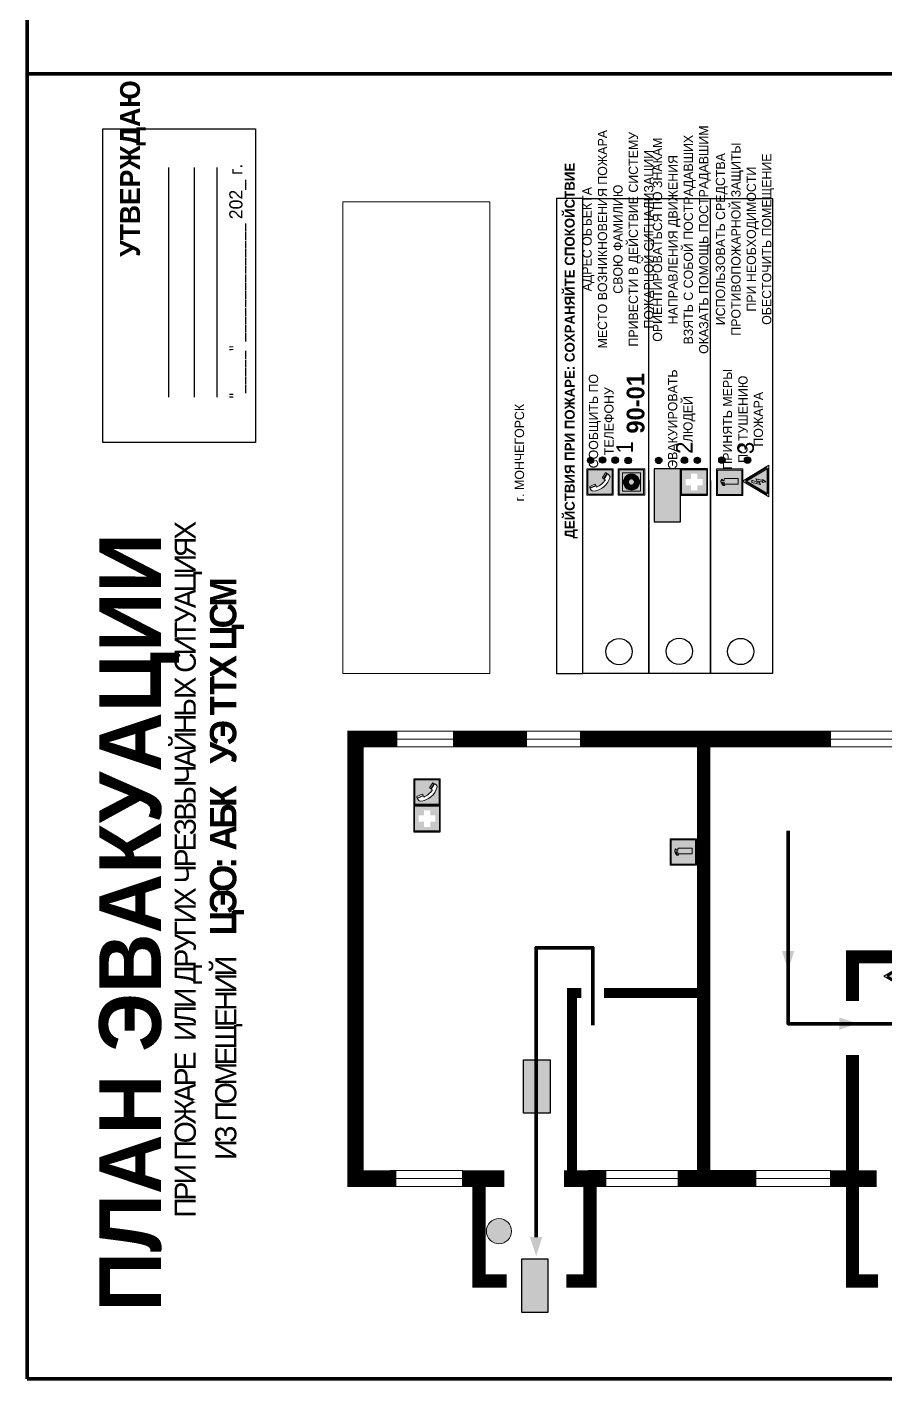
# Model space of a CAD drawing. Header units: millimetres. Extents: x 13114 to 67229, y 22859 to 38520.
# Drawn here: x 31194.5 to 31454.2, y 24275 to 24684.2 of the extents above; entities that cross this region are included whole.
import ezdxf

# ---------------------------------------------------------------- set-up
doc = ezdxf.new("R2010")
doc.units = ezdxf.units.MM
doc.layers.add('План_Штампы', color=7, linetype='Continuous')
doc.styles.add('обычный', font='arial.ttf')
picture_1 = doc.add_image_def('image1.jpg', size_in_pixel=(337, 105))

# ---------------------------------------------------------------- blocks, each defined once
blk = doc.blocks.new('A$C7B8C2D5B')
at = {"lineweight": 0}
h = blk.add_hatch(color=5, dxfattribs=at)
h.dxf.hatch_style = 1
h.paths.add_polyline_path([(1.4, -3.02, 1), (-2.11, -3.02, 1)])
at = {"color": 5, "lineweight": 0}
blk.add_circle((-0.36, -3.02), 1.75, dxfattribs=at)
blk = doc.blocks.new('A$C3E6D3DDE')
at = {"lineweight": 5}
h = blk.add_hatch(color=40, dxfattribs=at)
h.paths.add_polyline_path([(24.1, 1.45), (16.46, -11.35), (31.74, -11.35)])
h.paths.add_polyline_path([(24.09, -0.46), (30.03, -10.41), (18.14, -10.41)], flags=16)
h.paths.add_polyline_path([(24.54, -3.08), (23.41, -6.02), (25.13, -5.01), (24.33, -8.5), (24.82, -8.27), (23.79, -9.86), (23.4, -8.04), (23.8, -8.43), (24.04, -6.29), (22.39, -7.25), (23.44, -3.08)], flags=0)
h = blk.add_hatch(color=256, dxfattribs=at)
h.paths.add_polyline_path([(24.37, 0.03, 0.567511), (23.82, 0.03), (17.59, -10.4, 0.582454), (17.86, -10.88), (30.32, -10.88, 0.582149), (30.6, -10.4)])
h.paths.add_polyline_path([(24.09, -0.46), (18.14, -10.41), (30.03, -10.41)], flags=16)
h.paths.add_polyline_path([(24.54, -3.08), (23.41, -6.02), (25.13, -5.01), (24.33, -8.5), (24.82, -8.27), (23.79, -9.86), (23.4, -8.04), (23.8, -8.43), (24.04, -6.29), (22.39, -7.25), (23.44, -3.08)], flags=0)
h = blk.add_hatch(color=40, dxfattribs=at)
h.paths.add_polyline_path([(24.09, -0.46), (18.14, -10.41), (30.03, -10.41)])
h.paths.add_polyline_path([(24.82, -8.27), (23.79, -9.86), (23.4, -8.04), (23.8, -8.43), (24.04, -6.29), (22.39, -7.25), (23.44, -3.08), (24.54, -3.08), (23.41, -6.02), (25.13, -5.01), (24.33, -8.5)], flags=16)
at = {"color": 40, "lineweight": 5}
for p, q in [((16.46, -11.35), (24.1, 1.45)), ((24.1, 1.45), (31.74, -11.35))]:
    blk.add_line(p, q, dxfattribs=at)
at = {"lineweight": 5}
for p, q in [((17.59, -10.4), (23.82, 0.03)), ((24.37, 0.03), (30.6, -10.4)), ((18.14, -10.41), (24.09, -0.46)), ((23.44, -3.08), (22.39, -7.25)), ((22.39, -7.25), (24.04, -6.29)), ((23.41, -6.02), (24.54, -3.08)), ((25.13, -5.01), (23.41, -6.02)), ((24.54, -3.08), (23.44, -3.08)), ((24.04, -6.29), (23.8, -8.43)), ((24.09, -0.46), (30.03, -10.41)), ((24.33, -8.5), (25.13, -5.01)), ((17.86, -10.88), (30.32, -10.88)), ((18.14, -10.41), (30.03, -10.41)), ((23.8, -8.43), (23.4, -8.04)), ((23.4, -8.04), (23.79, -9.86)), ((23.79, -9.86), (24.82, -8.27)), ((24.82, -8.27), (24.33, -8.5))]:
    blk.add_line(p, q, dxfattribs=at)
at = {"color": 50, "lineweight": 5}
blk.add_line((31.74, -11.35), (16.46, -11.35), dxfattribs=at)
blk = doc.blocks.new('A$C18900ED3')
h = blk.add_hatch(color=126)
h.paths.add_polyline_path([(-0.18, -0.18), (-7.02, -0.18), (-7.02, -7.02), (-0.18, -7.02)])
h.paths.add_polyline_path([(-5.89, -4.46), (-5.89, -2.77), (-4.46, -2.77), (-4.46, -1.31), (-2.77, -1.31), (-2.77, -2.77), (-1.33, -2.77), (-1.33, -4.46), (-2.77, -4.46), (-2.77, -5.89), (-4.46, -5.89), (-4.46, -4.46)], flags=16)
at = {"color": 126}
for p, q in [((-7.2, 0), (-7.2, -7.2)), ((0, 0), (-7.2, 0)), ((0, -7.2), (0, 0)), ((-7.02, -7.02), (-7.02, -0.18)), ((-7.02, -0.18), (-0.18, -0.18)), ((-0.18, -0.18), (-0.18, -7.02)), ((-7.2, -7.2), (0, -7.2)), ((-0.18, -7.02), (-7.02, -7.02))]:
    blk.add_line(p, q, dxfattribs=at)
blk = doc.blocks.new('A$C456E1F9C')
at = {"lineweight": 5}
h = blk.add_hatch(color=242, dxfattribs=at)
h.paths.add_polyline_path([(0.51, -1.47), (0.51, -13.26), (12.29, -13.26), (12.29, -1.47)])
h.paths.add_polyline_path([(5.42, -4.95, -0.254479), (4.78, -5.4), (3.52, -2.53, -0.209735), (4.23, -2.4)], flags=16)
h.paths.add_polyline_path([(8.53, -8.6), (10.87, -10.17), (10.54, -10.76), (8.03, -9.13, -0.192251)], flags=16)
h.paths.add_polyline_path([(4.61, -5.49, 0.005518), (3.87, -5.72, 0.128647), (7.49, -10.01, 0.00809), (7.83, -9.33), (10.47, -10.97, -0.16736), (8.99, -12.25, -0.327862), (1.95, -3.95, -0.166952), (3.36, -2.62)], flags=16)
at = {"color": 242, "lineweight": 5}
for p, q in [((0, -13.77), (0, -0.97)), ((12.8, -0.97), (0, -0.97)), ((4.61, -5.49), (3.36, -2.62)), ((3.52, -2.53), (4.78, -5.4)), ((4.23, -2.4), (5.42, -4.95)), ((12.8, -13.77), (12.8, -0.97)), ((7.83, -9.33), (10.47, -10.97)), ((8.03, -9.13), (10.54, -10.76)), ((10.81, -10.12), (8.53, -8.6)), ((10.54, -10.76), (10.8, -10.3)), ((10.8, -10.3), (10.81, -10.12)), ((0, -13.77), (12.8, -13.77))]:
    blk.add_line(p, q, dxfattribs=at)
blk.add_lwpolyline([(0.51, -1.47), (12.29, -1.47), (12.29, -13.26), (0.51, -13.26)], close=True, dxfattribs=at)
for centre, radius, start, end in [((4.59, -5.34), 2.99, 114.28453, 152.19739), ((11.12, -3.31), 9.19, 183.99153, 256.60086), ((4.02, -3.27), 0.891, 76.32839, 123.70924), ((14.98, -39.1), 35.17, 107.14873, 108.41345), ((13.86, -0.94), 11.08, 205.55365, 234.87622), ((4.68, -4.59), 0.824, 276.9621, 334.07228), ((-13.31, 0.8), 23.44, 332.54871, 334.40268), ((8.94, -9.5), 0.989, 114.40924, 157.93883), ((7.87, -9.46), 3, 291.92908, 329.9329)]:
    blk.add_arc(centre, radius, start, end, dxfattribs=at)
blk = doc.blocks.new('A$C54414219')
at = {"true_color": 0xffffff}
h = blk.add_hatch(color=7, dxfattribs=at)
h.paths.add_polyline_path([(2.39, -9.45), (2.39, -18.3), (11.23, -18.3), (11.23, -9.45)], flags=0)
h.paths.add_polyline_path([(10.71, -13.87, -1), (2.92, -13.87, -1)], flags=0)
h.paths.add_polyline_path([(8.3, -13.87, -1), (5.33, -13.87, -1)], flags=0)
h.paths.add_polyline_path([(0.41, -7.47), (0.41, -20.27), (13.21, -20.27), (13.21, -7.47)])
h.paths.add_polyline_path([(0.92, -19.77), (12.71, -19.77), (12.71, -7.98), (0.92, -7.98)], flags=16)
h.paths.add_polyline_path([(11.23, -9.45), (11.23, -18.3), (2.39, -18.3), (2.39, -9.45)], flags=0)
at = {"lineweight": 5}
h = blk.add_hatch(color=242, dxfattribs=at)
h.paths.add_polyline_path([(12.71, -7.98), (0.92, -7.98), (0.92, -19.77), (12.71, -19.77)])
h.paths.add_polyline_path([(11.23, -18.3), (2.39, -18.3), (2.39, -9.45), (11.23, -9.45)], flags=16)
h.paths.add_polyline_path([(10.71, -13.87, -1), (2.92, -13.87, -1)], flags=0)
h.paths.add_polyline_path([(8.3, -13.87, -1), (5.33, -13.87, -1)], flags=0)
at = {"true_color": 0xffffff}
h = blk.add_hatch(color=7, dxfattribs=at)
h.paths.add_polyline_path([(2.39, -9.45), (2.39, -18.3), (11.23, -18.3), (11.23, -9.45)])
h.paths.add_polyline_path([(10.71, -13.87, -1), (2.92, -13.87, -1)], flags=16)
h.paths.add_polyline_path([(8.3, -13.87, -1), (5.33, -13.87, -1)], flags=0)
at = {"lineweight": 5}
h = blk.add_hatch(color=242, dxfattribs=at)
h.paths.add_polyline_path([(2.92, -13.87, 1), (10.71, -13.87, 1)])
h.paths.add_polyline_path([(8.3, -13.87, -1), (5.33, -13.87, -1)], flags=16)
at = {"color": 242, "lineweight": 5}
for p, q in [((0.41, -20.27), (0.41, -7.47)), ((0.41, -7.47), (13.21, -7.47)), ((0.41, -7.47), (13.21, -7.47)), ((13.21, -20.27), (13.21, -7.47)), ((0.41, -20.27), (13.21, -20.27))]:
    blk.add_line(p, q, dxfattribs=at)
for points in [[(0.92, -7.98), (12.71, -7.98), (12.71, -19.77), (0.92, -19.77)], [(2.39, -9.45), (11.23, -9.45), (11.23, -18.3), (2.39, -18.3)]]:
    blk.add_lwpolyline(points, close=True, dxfattribs=at)
for radius in [3.89, 1.49]:
    blk.add_circle((6.81, -13.87), radius, dxfattribs=at)
blk = doc.blocks.new('A$C32E8229D')
at = {"true_color": 0xffffff}
blk.add_hatch(color=7, dxfattribs=at).paths.add_polyline_path([(0, 0), (0, -8), (16, -8), (16, 0)])
h = blk.add_hatch(color=126)
h.paths.add_polyline_path([(0.2, -0.2), (15.8, -0.2), (15.8, -7.8), (0.2, -7.8)])
h.paths.add_polyline_path([(13.49, -2.05), (12.08, -2.05), (11.37, -2.63, 0.162397), (11.29, -2.84), (11.29, -3.63), (10.35, -3.63), (10.35, -4.05), (11.68, -4.05), (11.68, -3.48), (12.26, -4.28), (11.29, -5.1), (11.29, -6.78), (11.85, -6.78), (11.85, -5.44), (12.8, -4.64), (12.8, -5.94), (14.46, -5.94), (14.46, -5.39), (13.45, -5.39), (13.45, -3.97), (12.46, -2.59), (13.15, -2.59), (13.69, -3.34), (14.18, -3)], flags=16)
h.paths.add_polyline_path([(10.74, -1.82, 1), (11.8, -1.82, 1)], flags=16)
h.paths.add_polyline_path([(9.39, -3.59), (5.99, -3.59), (6.56, -3.03), (5.91, -3.03), (5.1, -3.83), (5.91, -4.64), (6.56, -4.64), (5.99, -4.09), (9.39, -4.09)], flags=16)
h.paths.add_polyline_path([(4.29, -1.08), (1.72, -1.08), (1.72, -6.6), (4.29, -6.6)], flags=16)
at = {"color": 126}
blk.add_lwpolyline([(16, -8), (0, -8), (0, 0), (16, 0)], close=True, dxfattribs=at)
blk = doc.blocks.new('A$C3AD82952')
at = {"true_color": 0xf5f5ff}
h = blk.add_hatch(color=7, dxfattribs=at)
h.dxf.hatch_style = 1
h.paths.add_polyline_path([(8.21, 8.73, 0.414214), (7.89, 9.05), (7.22, 9.05), (7.22, 9.92), (7.59, 9.92, 1), (7.57, 10.36), (7.22, 10.36), (7.22, 10.6), (6.43, 10.6), (6.43, 10.36), (6.01, 10.36), (4.74, 9.59), (4.74, 8.69), (4.98, 8.73), (4.98, 9.26), (6.12, 9.91), (6.43, 9.91), (6.43, 9.05), (5.76, 9.05, 0.414214), (5.44, 8.73), (5.44, 2.2), (8.21, 2.2)], flags=0)
h.paths.add_polyline_path([(12.8, 12.8), (0, 12.8), (0, 0), (12.8, 0)])
h.paths.add_polyline_path([(0.51, 12.29), (12.29, 12.29), (12.29, 0.51), (0.51, 0.51)], flags=16)
h.paths.add_polyline_path([(4.74, 9.59), (6.01, 10.36), (6.43, 10.36), (6.43, 10.6), (7.22, 10.6), (7.22, 10.36), (7.59, 10.36, -0.94586), (7.59, 9.92), (7.22, 9.92), (7.22, 9.05), (7.89, 9.05, -0.414214), (8.21, 8.73), (8.21, 2.2), (5.44, 2.2), (5.44, 8.73, -0.414214), (5.76, 9.05), (6.43, 9.05), (6.43, 9.91), (6.12, 9.91), (4.98, 9.26), (4.98, 8.73), (4.74, 8.69)], flags=0)
h = blk.add_hatch(color=242)
h.dxf.hatch_style = 1
h.paths.add_polyline_path([(12.29, 12.29), (0.51, 12.29), (0.51, 0.51), (12.29, 0.51)])
h.paths.add_polyline_path([(4.74, 8.69), (4.74, 9.59), (6.01, 10.36), (6.43, 10.36), (6.43, 10.6), (7.22, 10.6), (7.22, 10.36), (7.59, 10.36, -0.94586), (7.59, 9.92), (7.22, 9.92), (7.22, 9.05), (7.89, 9.05, -0.414214), (8.21, 8.73), (8.21, 2.2), (5.44, 2.2), (5.44, 8.73, -0.414214), (5.76, 9.05), (6.43, 9.05), (6.43, 9.91), (6.12, 9.91), (4.98, 9.26), (4.98, 8.73)], flags=16)
h = blk.add_hatch(color=7, dxfattribs=at)
h.dxf.hatch_style = 1
h.paths.add_polyline_path([(8.21, 8.73, 0.414214), (7.89, 9.05), (7.22, 9.05), (7.22, 9.92), (7.59, 9.92, 1), (7.57, 10.36), (7.22, 10.36), (7.22, 10.6), (6.43, 10.6), (6.43, 10.36), (6.01, 10.36), (4.74, 9.59), (4.74, 8.69), (4.98, 8.73), (4.98, 9.26), (6.12, 9.91), (6.43, 9.91), (6.43, 9.05), (5.76, 9.05, 0.414214), (5.44, 8.73), (5.44, 2.2), (8.21, 2.2)])
at = {"color": 242, "lineweight": 5}
for p, q in [((0, 0), (0, 12.8)), ((0, 12.8), (12.8, 12.8)), ((6.01, 10.36), (4.74, 9.59)), ((4.74, 9.59), (4.74, 8.69)), ((4.74, 8.69), (4.98, 8.73)), ((4.98, 9.26), (6.12, 9.91)), ((4.98, 8.73), (4.98, 9.26)), ((5.44, 2.2), (5.44, 8.73)), ((5.76, 9.05), (6.43, 9.05)), ((6.01, 10.36), (6.43, 10.36)), ((6.12, 9.91), (6.43, 9.91)), ((7.22, 10.6), (6.43, 10.6)), ((6.43, 10.6), (6.43, 10.36)), ((6.43, 9.91), (6.43, 9.05)), ((7.22, 10.36), (7.22, 10.6)), ((7.59, 10.36), (7.22, 10.36)), ((7.22, 9.05), (7.22, 9.92)), ((7.59, 9.92), (7.22, 9.92)), ((7.89, 9.05), (7.22, 9.05)), ((8.21, 2.2), (8.21, 8.73)), ((12.8, 0), (12.8, 12.8)), ((0, 0), (12.8, 0)), ((5.44, 2.2), (8.21, 2.2))]:
    blk.add_line(p, q, dxfattribs=at)
blk.add_lwpolyline([(0.51, 12.29), (12.29, 12.29), (12.29, 0.51), (0.51, 0.51)], close=True, dxfattribs=at)
for centre, radius, start, end in [((5.76, 8.73), 0.32, 90, 180), ((7.58, 10.14), 0.223, 273.18746, 86.81254), ((7.89, 8.73), 0.32, 0, 90)]:
    blk.add_arc(centre, radius, start, end, dxfattribs=at)
blk = doc.blocks.new('A$C7B4425F7')
at = {"true_color": 0xffffff}
blk.add_hatch(color=7, dxfattribs=at).paths.add_polyline_path([(0, 0), (-16, 0), (-16, -8), (0, -8)])
h = blk.add_hatch(color=126)
h.paths.add_polyline_path([(-0.2, -0.2), (-15.8, -0.2), (-15.8, -7.8), (-0.2, -7.8)])
h.paths.add_polyline_path([(-11.76, -2.03), (-11.76, -3.66), (-11.17, -3.66, -0.568275), (-11.17, -6.18), (-12.58, -6.18), (-12.58, -2.03)], flags=16)
h.paths.add_polyline_path([(-13.33, -4.12, -0.495768), (-13.59, -6.18), (-15.03, -6.18), (-15.03, -2.03), (-13.59, -2.03, -0.487973)], flags=16)
h.paths.add_polyline_path([(-10.25, -2.03), (-9.48, -2.03), (-9.48, -6.18), (-10.25, -6.18)], flags=16)
h.paths.add_polyline_path([(-13.84, -3.69), (-14.24, -3.69), (-14.24, -3.03), (-13.9, -3.03, -0.692621)], flags=0)
h.paths.add_polyline_path([(-9.15, -2.03), (-8.4, -2.03), (-8.04, -3.07), (-7.68, -2.03), (-6.93, -2.03), (-7.64, -4.1), (-6.93, -6.18), (-7.68, -6.18), (-8.04, -5.14), (-8.4, -6.18), (-9.15, -6.18), (-8.44, -4.1)], flags=16)
h.paths.add_polyline_path([(-11.76, -4.46), (-11.42, -4.46, -0.692621), (-11.36, -5.12), (-11.76, -5.12)], flags=0)
h.paths.add_polyline_path([(-13.9, -5.2), (-14.24, -5.2), (-14.24, -4.55), (-13.84, -4.55, -0.708038)], flags=0)
edge = h.paths.add_edge_path(flags=16)
edge.add_ellipse((-5.51, -4.08), major_axis=(0, 2.05), ratio=0.586184, start_angle=0, end_angle=360)
edge = h.paths.add_edge_path(flags=0)
edge.add_ellipse((-5.51, -4.08), major_axis=(0, 1.14), ratio=0.454828, start_angle=0, end_angle=360)
h.paths.add_polyline_path([(-4.13, -4.96, 0.377264), (-3.48, -4.52, 0.0555), (-3.16, -2.03), (-1.66, -2.03), (-1.66, -4.96), (-0.96, -4.96), (-0.96, -7.01), (-1.75, -7.01), (-1.75, -6.18), (-3.3, -6.18), (-3.3, -7.02), (-4.13, -7.02)], flags=16)
h.paths.add_polyline_path([(-2.73, -2.91), (-2.28, -2.91), (-2.28, -4.96), (-3.05, -4.96, 0.079136)], flags=0)
at = {"color": 126}
blk.add_lwpolyline([(-16, -8), (0, -8), (0, 0), (-16, 0)], close=True, dxfattribs=at)

msp = doc.modelspace()

# ---------------------------------------------------------------- hatches: boundary and pattern name
at = {"lineweight": 0}
h = msp.add_hatch(color=256, dxfattribs=at)
h.dxf.hatch_style = 1
h.paths.add_polyline_path([(31365.17, 24552.1, 1), (31365.17, 24554.03, 1)])
h = msp.add_hatch(color=256, dxfattribs=at)
h.dxf.hatch_style = 1
h.paths.add_polyline_path([(31368.76, 24552.2, 1), (31368.76, 24554.14, 1)])
h = msp.add_hatch(color=256, dxfattribs=at)
h.dxf.hatch_style = 1
h.paths.add_polyline_path([(31372.57, 24552.17, 1), (31372.57, 24554.1, 1)])
h = msp.add_hatch(color=256, dxfattribs=at)
h.dxf.hatch_style = 1
h.paths.add_polyline_path([(31376.5, 24552.08, 1), (31376.5, 24554.02, 1)])
h = msp.add_hatch(color=256, dxfattribs=at)
h.dxf.hatch_style = 1
h.paths.add_polyline_path([(31385.76, 24552.1, 1), (31385.76, 24554.03, 1)])
h = msp.add_hatch(color=256, dxfattribs=at)
h.dxf.hatch_style = 1
h.paths.add_polyline_path([(31393.54, 24552.14, 1), (31393.54, 24554.07, 1)])
h = msp.add_hatch(color=256, dxfattribs=at)
h.dxf.hatch_style = 1
h.paths.add_polyline_path([(31397.45, 24552.13, 1), (31397.45, 24554.06, 1)])
h = msp.add_hatch(color=256, dxfattribs=at)
h.dxf.hatch_style = 1
h.paths.add_polyline_path([(31404.87, 24552.19, 1), (31404.87, 24554.12, 1)])
h = msp.add_hatch(color=256, dxfattribs=at)
h.dxf.hatch_style = 1
h.paths.add_polyline_path([(31412.64, 24552.19, 1), (31412.64, 24554.12, 1)])

# ---------------------------------------------------------------- linework, layer by layer
at = {"color": 6, "lineweight": 100}
for points in [[(31194.54, 24670.02), (31794.54, 24670.02), (31794.54, 25065.02), (31194.54, 25065.02)], [(31194.54, 24275.02), (31794.54, 24275.02), (31794.54, 24670.02), (31194.54, 24670.02)]]:
    msp.add_lwpolyline(points, close=True, dxfattribs=at)
for points in [[(31217.46, 24558.46), (31217.46, 24653.46), (31263.66, 24653.46), (31263.66, 24558.46)], [(31362.82, 24488.56), (31362.82, 24632.32), (31354.77, 24632.32), (31354.77, 24488.56)], [(31362.82, 24488.56), (31362.82, 24632.32), (31420.22, 24632.32), (31420.22, 24488.56)]]:
    msp.add_lwpolyline(points, close=True)
for points in [[(31237.51, 24572.21), (31237.51, 24641.74)], [(31245.27, 24572.21), (31245.27, 24641.74)], [(31252.05, 24572.21), (31252.05, 24641.74)], [(31382.81, 24546.97), (31382.81, 24488.56), (31382.81, 24632.32)], [(31401.39, 24546.97), (31401.39, 24488.56), (31401.39, 24632.32)]]:
    msp.add_lwpolyline(points)
at = {"lineweight": 0}
for points, const_width in [([(31306.34, 24335.67), (31293.99, 24335.67), (31293.99, 24468.72), (31306.61, 24468.72)], 5), ([(31323.49, 24468.72), (31345.9, 24468.72)], 5), ([(31361.95, 24468.72), (31437.94, 24468.72)], 5), ([(31399.34, 24335.67), (31399.34, 24468.46)], 4), ([(31486.04, 24402.81), (31444.41, 24402.81), (31444.41, 24389.38)], 4), ([(31359.48, 24337.01), (31359.48, 24391.83), (31362.31, 24391.83)], 3), ([(31369.16, 24391.83), (31398.05, 24391.83)], 3), ([(31444.41, 24373.07), (31444.41, 24304.65), (31452.11, 24304.65)], 4), ([(31338.98, 24335.67), (31326.19, 24335.67)], 5), ([(31339.68, 24304.65), (31331.38, 24304.65), (31331.38, 24336.78)], 4), ([(31369.86, 24335.67), (31357.06, 24335.67)], 5), ([(31364.93, 24335.67), (31364.93, 24304.65), (31357.81, 24304.65)], 4), ([(31415.29, 24335.67), (31391.47, 24335.67)], 5), ([(31451.68, 24335.67), (31437.65, 24335.67)], 5)]:
    msp.add_lwpolyline(points, dxfattribs=dict(at, const_width=const_width))
for points in [[(31650.75, 24471.12), (31298.93, 24471.12)], [(31650.41, 24468.72), (31298.6, 24468.72)], [(31651.05, 24466.38), (31299.23, 24466.38)], [(31326.37, 24338.1), (31304.45, 24338.1)], [(31437.8, 24338.09), (31364.38, 24338.09)], [(31326.19, 24335.67), (31304.27, 24335.67)], [(31326.6, 24333.28), (31304.69, 24333.28)], [(31437.65, 24335.67), (31364.23, 24335.67)], [(31438.35, 24333.25), (31364.93, 24333.25)]]:
    msp.add_lwpolyline(points, dxfattribs=at)
at = {"color": 126, "lineweight": 100, "true_color": 0x008754}
for points in [[(31461.3, 24382.56), (31424.9, 24382.56), (31424.9, 24440.89)], [(31365.83, 24382.1), (31365.83, 24405.55), (31348.61, 24405.55), (31348.61, 24317.98)]]:
    msp.add_lwpolyline(points, dxfattribs=at)
for centre, radius in [((31365.17, 24553.07), 0.966), ((31368.76, 24553.17), 0.966), ((31372.57, 24553.13), 0.966), ((31376.5, 24553.05), 0.966), ((31385.76, 24553.06), 0.966), ((31393.54, 24553.1), 0.966), ((31397.45, 24553.09), 0.966), ((31404.87, 24553.15), 0.966), ((31412.64, 24553.16), 0.966), ((31373.74, 24495.18), 3.98), ((31391.97, 24495.28), 3.98), ((31410.54, 24495.21), 3.98)]:
    msp.add_circle(centre, radius)
at = {"layer": 'План_Штампы', "color": 126, "true_color": 0x008754}
for points in [[(31423.04, 24404.56), (31426.78, 24404.55), (31424.92, 24398.82)], [(31440.38, 24380.72), (31440.39, 24384.45), (31446.13, 24382.6)], [(31346.76, 24317.97), (31350.5, 24317.96), (31348.65, 24312.23)]]:
    msp.add_solid(points, dxfattribs=at)

# ---------------------------------------------------------------- block references
for name, p, xscale, yscale, zscale, rotation in [('A$C456E1F9C', (31363.36, 24542.51), 0.625, 0.625, 0.625, 90), ('A$C54414219', (31368.84, 24542.25), 0.625, 0.625, 0.625, 90), ('A$C18900ED3', (31392.49, 24550.51), 1.111111111007631, 1.111111111007631, 1.111111111007631, 90), ('A$C3AD82952', (31411.22, 24542.46), 0.625, 0.625, 0.625, 90), ('A$C3E6D3DDE', (31412.03, 24531.75), 0.625, 0.625, 0.625, 90), ('A$C456E1F9C', (31311.03, 24448.66), 0.625, 0.625, 0.625, 90), ('A$C18900ED3', (31311.63, 24448.66), 1.111111111007631, 1.111111111007631, 1.111111111007631, 90), ('A$C3AD82952', (31397.21, 24430.56), 0.625, 0.625, 0.625, 90), ('A$C3E6D3DDE', (31454.85, 24381.87), 0.625, 0.625, 0.625, 90), ('A$C7B8C2D5B', (31336.61, 24313.18), 2.177419353276491, 2.177419353276491, 2.177419353276491, 180)]:
    msp.add_blockref(name, p, dxfattribs=dict(xscale=xscale, yscale=yscale, zscale=zscale, rotation=rotation))
at = {"xscale": -1, "rotation": 90}
msp.add_blockref('A$C32E8229D', (31384.34, 24550.51), dxfattribs=at)
at = {"layer": 'План_Штампы', "color": 126, "true_color": 0x008754, "xscale": 1.012510887696, "yscale": 1.012510887696, "zscale": 1.012510887696, "rotation": 89.99786532371438}
msp.add_blockref('A$C32E8229D', (31344.82, 24355.43), dxfattribs=at)
at = {"layer": 'План_Штампы', "rotation": 90}
msp.add_blockref('A$C7B4425F7', (31344.26, 24311.24), dxfattribs=at)

# ---------------------------------------------------------------- texts
at = {"lineweight": 0, "rotation": 90, "style": 'обычный'}
for s, insert, char_height, width, attachment_point in [('\\pi-18,l18,t18;{\\fProxima Nova Rg|b1|i0|c204|p2;УТВЕРЖДАЮ\\H1.1997x; }', (31226.58, 24641.4), 6, 126.6484, 5), ('\\pi-8.4,l8.4,t8.4;{\\fProxima Nova Rg|b0|i0|c204|p2;АДРЕС ОБЪЕКТА\\PМЕСТО ВОЗНИКНОВЕНИЯ ПОЖАРА \\PСВОЮ ФАМИЛИЮ\\PПРИВЕСТИ В ДЕЙСТВИЕ СИСТЕМУ \\PПОЖАРНОЙ СИГНАЛИЗАЦИИ}', (31373.8, 24620.01), 2.8, 126.6484, 5), ('\\pi-8.4,l8.4,t8.4;{\\fProxima Nova Rg|b0|i0|c204|p2;ОРИЕНТИРОВАТЬСЯ ПО ЗНАКАМ \\PНАПРАВЛЕНИЯ ДВИЖЕНИЯ\\PВЗЯТЬ С СОБОЙ ПОСТРАДАВШИХ\\PОКАЗАТЬ ПОМОЩЬ ПОСТРАДАВШИМ}', (31392.78, 24619.87), 2.8, 126.6484, 5), ('\\pi-8.4,l8.4,t8.4;{\\fProxima Nova Rg|b0|i0|c204|p2;ИСПОЛЬЗОВАТЬ СРЕДСТВА \\PПРОТИВОПОЖАРНОЙ ЗАЩИТЫ \\PПРИ НЕОБХОДИМОСТИ \\PОБЕСТОЧИТЬ ПОМЕЩЕНИЕ}', (31411.85, 24620.03), 2.8, 126.6484, 5), ('{\\fProxima Nova Rg|b1|i0|c204|p2;ДЕЙСТВИЯ ПРИ ПОЖАРЕ: СОХРАНЯЙТЕ СПОКОЙСТВИЕ\\H1.6644x; }', (31359.26, 24586.27), 3, 175.1736, 5), ('{\\fArial Narrow|b0|i0|c204|p34;"_____" ______________ \\fProxima Nova Rg|b0|i0|c204|p2;202_ г. }', (31258.34, 24607.36), 4, 78.6503, 5), ('{\\fProxima Nova Rg|b0|i0|c204|p2;СООБЩИТЬ ПО \\PТЕЛЕФОНУ}', (31368.36, 24564.94), 2.8, 126.6484, 5), ('{\\fProxima Nova Rg|b1|i0|c204|p2;\\H1.0714x;90-01\\fProxima Nova Rg|b0|i0|c204|p2;\\H0.93331x; \\H1.3449x; }', (31378.78, 24570.33), 5, 126.6484, 5), ('{\\fProxima Nova Rg|b0|i0|c204|p2;ЭВАКУИРОВАТЬ \\PЛЮДЕЙ}', (31392.69, 24565.55), 2.8, 126.6484, 5), ('{\\fProxima Nova Rg|b0|i0|c204|p2;ПРИНЯТЬ МЕРЫ \\PПО ТУШЕНИЮ \\PПОЖАРА}', (31411.27, 24565.51), 2.8, 126.6484, 5), ('\\pi-8.4,l8.4,t8.4;{\\fProxima Nova Rg|b0|i0|c204|p2;г. МОНЧЕГОРСК\\H1.1997x; }', (31343.61, 24555.41), 2.8, 126.6484, 5), ('{\\fProxima Nova Rg|b0|i0|c204|p2;1\\H1.1667x; }', (31375.43, 24557.04), 5, 126.6484, 5), ('{\\fProxima Nova Rg|b0|i0|c204|p2;2\\H1.1967x; }', (31393.51, 24556.89), 5, 126.6484, 5), ('{\\fProxima Nova Rg|b0|i0|c204|p2;3\\H1.1967x; }', (31412.09, 24556.83), 5, 126.6484, 5), ('{\\fProxima Nova Rg|b1|i0|c204|p2;ПЛАН ЭВАКУАЦИИ}', (31216.38, 24295.45), 18.7, 419.8066, 1)]:
    msp.add_mtext(s, dxfattribs=dict(at, insert=insert, char_height=char_height, width=width, attachment_point=attachment_point))
at = {"color": 0, "lineweight": 0, "insert": (31239.05, 24428.85), "char_height": 8, "width": 449.2158, "attachment_point": 5, "rotation": 90, "style": 'обычный'}
msp.add_mtext('{\\fArial Black|b1|i0|c204|p34;\\H2x;\\T0.85;  \\fArial Narrow|b0|i0|c204|p34;\\H0.8x;\\W0.9;\\P\\fProxima Nova Rg|b0|i0|c204|p2;\\H0.5x;\\W1;\\C256;ПРИ ПОЖАРЕ  ИЛИ ДРУГИХ ЧРЕЗВЫЧАЙНЫХ СИТУАЦИЯХ  \\PИЗ ПОМЕЩЕНИЙ \\fProxima Nova Rg|b1|i0|c204|p2;\\H1.25x;  ЦЭО: АБК   УЭ ТТХ ЦСМ}', dxfattribs=at)

# ---------------------------------------------------------------- pictures from other files: only their frames are drawn
at = {"color": 7, "lineweight": 0, "true_color": 0xf5f5ff}
image = msp.add_image(picture_1, insert=(31334.64, 24488.56), size_in_units=(142.81, 44.5), rotation=90, dxfattribs=at)
image.dxf.flags = 7

doc.saveas('drawing.dxf')
